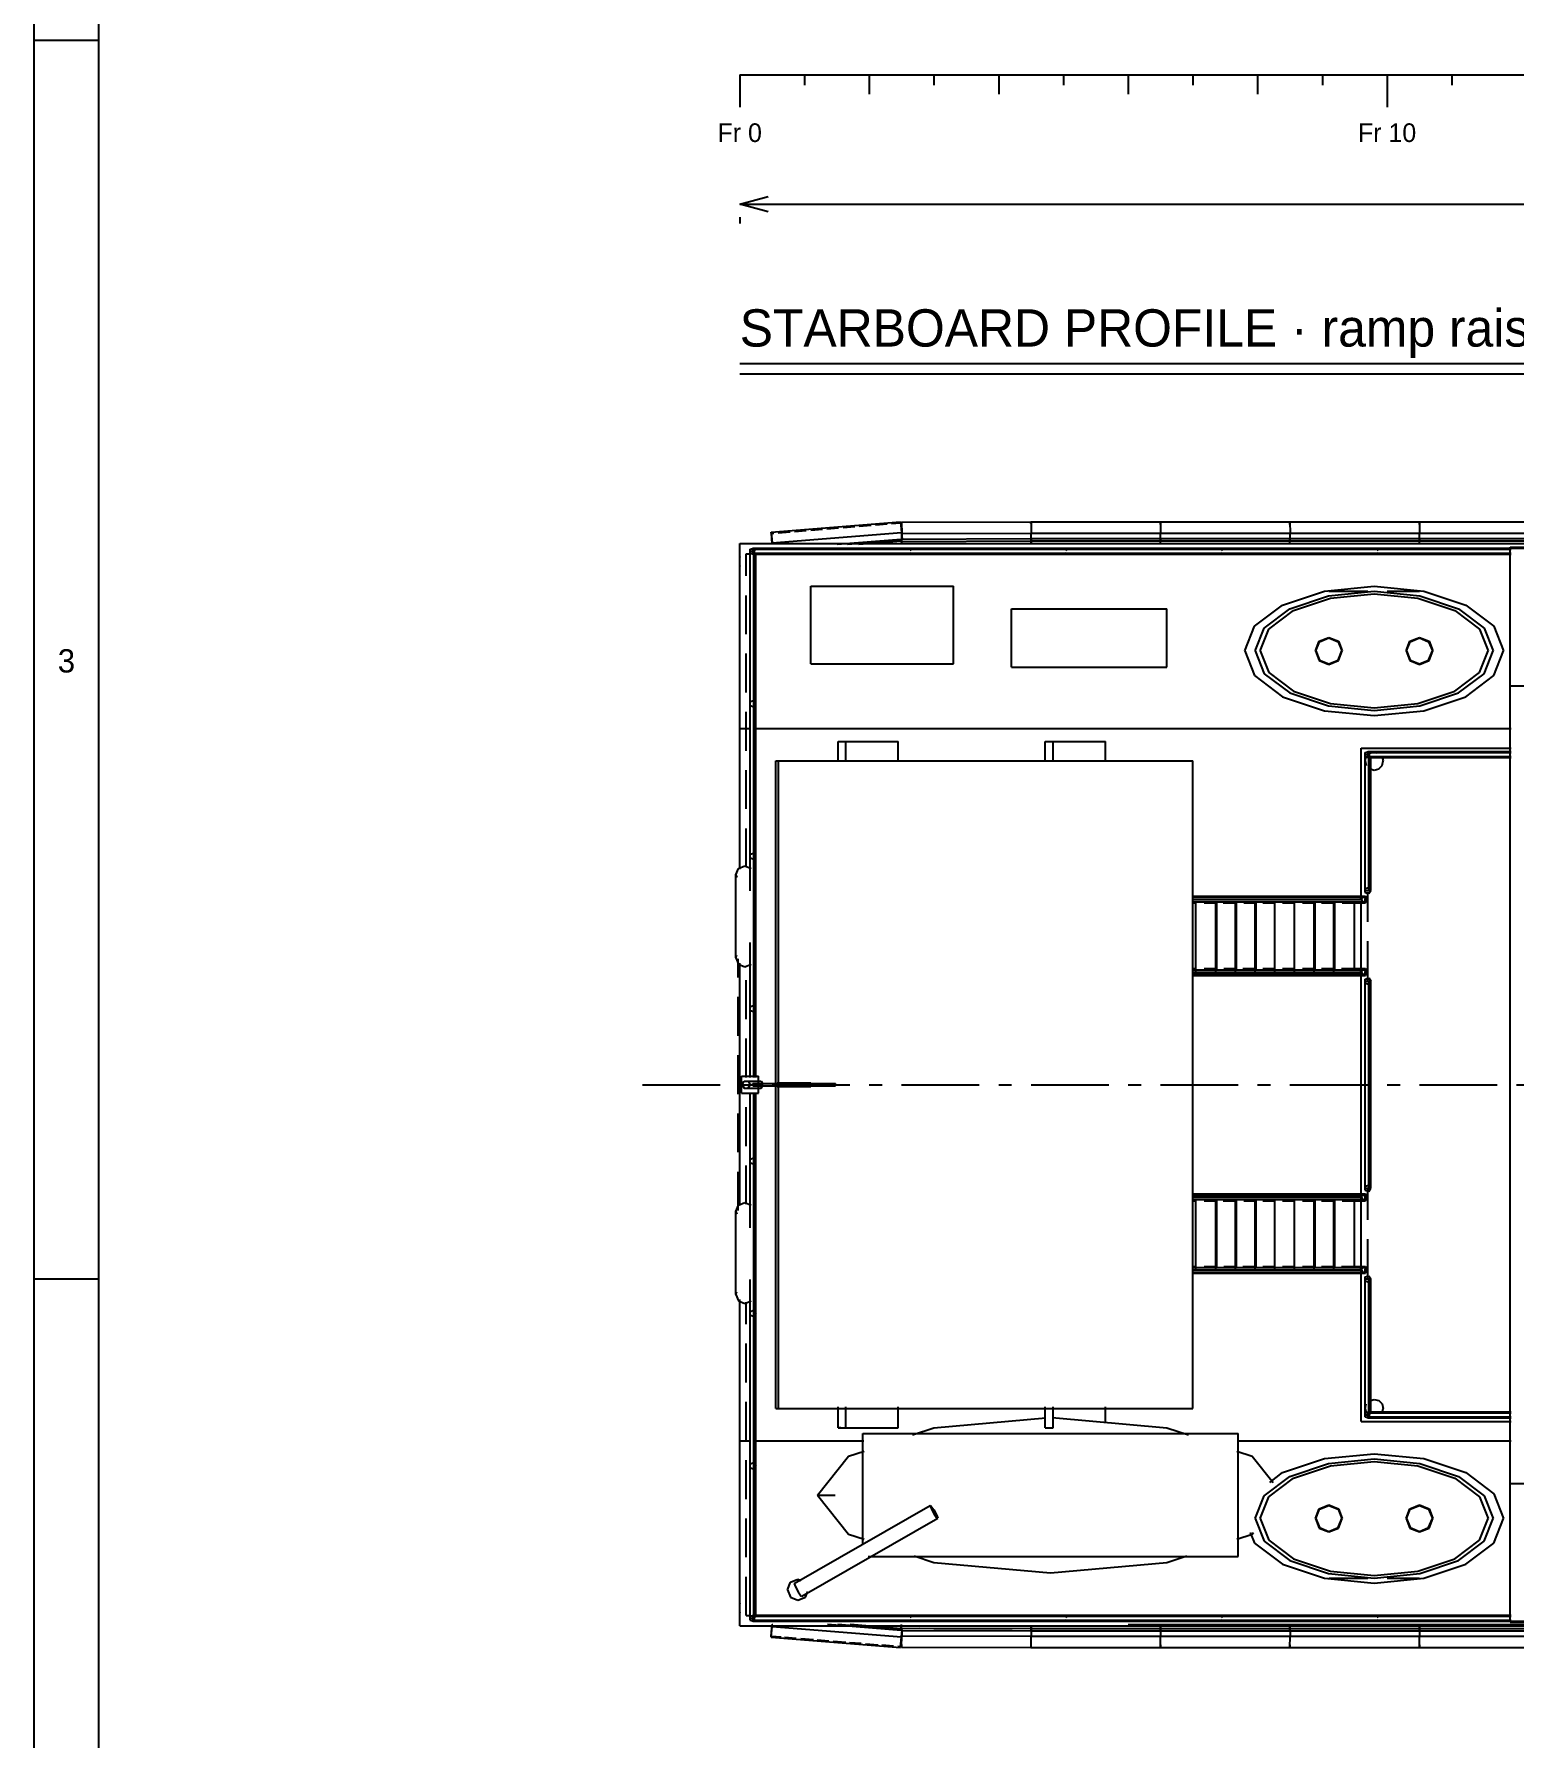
# Model space of a CAD drawing. Extents: x 5 to 836, y 5 to 589.
# Drawn here: x 5 to 119.3, y 261.6 to 393.1 of the extents above; entities that cross this region are included whole.
import ezdxf
from ezdxf.enums import TextEntityAlignment as Align

# ---------------------------------------------------------------- set-up
doc = ezdxf.new("R2010")
doc.units = 0
doc.linetypes.add('CENTER', pattern=[10, 6, -1.5, 1, -1.5])
doc.linetypes.add('DASHED', pattern=[4.5, 3, -1.5])
for name, color, linetype in [('CENTRE', 4, 'CENTER'), ('DETAIL', 8, 'CONTINUOUS'), ('DIM', 3, 'CONTINUOUS'), ('FRAME', 7, 'CONTINUOUS'), ('MARKING', 4, 'DASHED'), ('OUTLINE', 7, 'CONTINUOUS'), ('TEXT', 7, 'CONTINUOUS'), ('THIN', 7, 'CONTINUOUS')]:
    doc.layers.add(name, color=color, linetype=linetype)

msp = doc.modelspace()

# ---------------------------------------------------------------- linework, layer by layer
at = {"layer": 'CENTRE'}
msp.add_line((52, 312), (416, 312), dxfattribs=at)
at = {"layer": 'DETAIL'}
for p, q in [((61.93, 354.67), (71.93, 355.47)), ((69.98, 355.23), (70.89, 355.3)), ((71.23, 355.33), (71.93, 355.39)), ((71.93, 355.39), (71.93, 355.47)), ((71.93, 355.47), (72, 354.65)), ((71.93, 355.39), (71.94, 355.18)), ((71.99, 355.43), (81.99, 355.46)), ((71.99, 355.16), (71.99, 355.43)), ((72, 355.43), (82, 355.47)), ((72, 355.43), (72.01, 354.57)), ((81.99, 355.33), (82, 355.47)), ((81.99, 355.33), (81.99, 355.46)), ((82, 355.47), (82.01, 354.6)), ((82, 355.47), (174.1, 355.47)), ((82, 355.47), (82.01, 354.6)), ((91.99, 355.33), (92, 355.47)), ((92, 355.47), (92.01, 354.6)), ((92, 355.47), (92, 355.33)), ((92, 355.27), (92, 355.47)), ((101.99, 355.33), (102, 355.47)), ((102, 355.47), (102.01, 354.6)), ((102, 355.27), (102, 355.47)), ((111.99, 355.27), (112, 355.47)), ((112, 355.47), (112.01, 354.6)), ((112, 355.47), (112, 355.33)), ((61.93, 354.59), (61.93, 354.67)), ((61.93, 354.67), (62, 353.85)), ((61.93, 354.59), (62.14, 354.6)), ((61.93, 354.59), (61.99, 353.76)), ((62, 353.85), (72, 354.65)), ((62.48, 354.63), (63.39, 354.7)), ((63.73, 354.73), (64.64, 354.8)), ((64.98, 354.83), (65.89, 354.9)), ((66.23, 354.93), (67.14, 355)), ((67.03, 353.73), (71.96, 354.13)), ((67.48, 355.03), (68.39, 355.1)), ((68.71, 353.73), (71.98, 353.99)), ((68.73, 355.13), (69.64, 355.2)), ((71.96, 354.13), (71.97, 354.06)), ((71.96, 354.13), (71.98, 353.99)), ((71.98, 353.99), (72, 353.73)), ((72, 354.65), (72.05, 354.09)), ((72, 354.14), (82, 354.18)), ((72, 354.07), (72, 354.14)), ((72, 354.14), (72, 353.96)), ((72, 353.96), (82, 354)), ((72, 353.96), (72, 353.77)), ((72.01, 354.57), (82.01, 354.6)), ((72.01, 354.04), (72.01, 354.57)), ((82, 354.04), (82, 354.18)), ((82, 354.18), (82, 354)), ((82, 354.04), (82, 354.18)), ((82, 354.18), (151.37, 354.18)), ((82, 354.18), (82, 353.99)), ((82, 354), (82, 353.73)), ((82, 353.88), (82, 354)), ((82, 353.99), (150.88, 353.99)), ((82.01, 354.07), (82.01, 354.6)), ((82.01, 354.6), (174.03, 354.6)), ((82.01, 354.07), (82.01, 354.6)), ((92, 354.04), (92, 354.18)), ((92, 354.18), (92, 353.99)), ((92, 354.18), (92, 354.04)), ((92, 353.73), (92, 353.99)), ((92, 353.88), (92, 353.99)), ((92.01, 354.07), (92.01, 354.6)), ((102, 354.04), (102, 354.18)), ((102, 354.18), (102, 353.99)), ((102, 354.18), (102, 354.04)), ((102, 353.73), (102, 353.99)), ((102, 353.88), (102, 353.99)), ((102.01, 354.07), (102.01, 354.6)), ((112, 354.04), (112, 354.18)), ((112, 354.18), (112, 353.99)), ((112, 354.18), (112, 354.04)), ((112, 353.73), (112, 353.99)), ((112, 353.88), (112, 353.99)), ((112.01, 354.07), (112.01, 354.6)), ((59.5, 328.65), (59.5, 353.8)), ((59.5, 353.8), (133.5, 353.8)), ((60.3, 353.35), (60.58, 353.44)), ((60.3, 326.97), (60.3, 353.35)), ((60.3, 353.2), (60.69, 353.2)), ((60.3, 353.05), (60.58, 352.96)), ((60.5, 353.01), (60.5, 353.44)), ((60.5, 353.44), (151.76, 353.44)), ((60.5, 353.35), (119.08, 353.35)), ((60.5, 353.05), (119.08, 353.05)), ((60.58, 353.44), (60.72, 353.25)), ((60.58, 312.56), (60.58, 353.2)), ((60.58, 352.96), (60.68, 353.1)), ((60.64, 352.96), (119.08, 352.96)), ((60.75, 312.56), (60.75, 353.06)), ((62, 353.85), (62.01, 353.78)), ((72.32, 353.35), (72.6, 353.44)), ((72.32, 353.29), (72.32, 353.35)), ((72.32, 353.05), (72.32, 353.11)), ((72.32, 353.05), (72.6, 352.96)), ((72.6, 353.44), (72.74, 353.25)), ((72.6, 352.96), (72.71, 353.1)), ((84.35, 353.35), (84.63, 353.44)), ((84.35, 353.29), (84.35, 353.35)), ((84.35, 353.05), (84.35, 353.11)), ((84.35, 353.05), (84.63, 352.96)), ((84.63, 353.44), (84.77, 353.25)), ((84.63, 352.96), (84.73, 353.1)), ((96.38, 353.35), (96.66, 353.44)), ((96.38, 353.29), (96.38, 353.35)), ((96.38, 353.05), (96.38, 353.11)), ((96.38, 353.05), (96.66, 352.96)), ((96.66, 353.44), (96.79, 353.25)), ((96.66, 352.96), (96.76, 353.1)), ((108.4, 353.35), (108.68, 353.44)), ((108.4, 353.29), (108.4, 353.35)), ((108.4, 353.05), (108.4, 353.11)), ((108.4, 353.05), (108.68, 352.96)), ((108.68, 353.44), (108.82, 353.25)), ((108.68, 352.96), (108.79, 353.1)), ((119, 353.5), (154.5, 353.5)), ((119, 270.5), (119, 353.5)), ((59.5, 352.1), (59.57, 352.11)), ((65, 344.5), (65, 350.5)), ((76, 344.5), (76, 350.5)), ((101.43, 349.04), (104.67, 350.12)), ((104.67, 350.12), (108.5, 350.5)), ((104.98, 349.75), (108.5, 350.1)), ((108.5, 350.5), (112.33, 350.12)), ((108.5, 350.1), (112.02, 349.75)), ((112.33, 350.12), (115.57, 349.04)), ((80.5, 348.75), (92.5, 348.75)), ((80.5, 344.25), (80.5, 348.75)), ((92.5, 344.25), (92.5, 348.75)), ((99.26, 347.41), (101.43, 349.04)), ((100, 347.26), (101.99, 348.75)), ((101.99, 348.75), (104.98, 349.75)), ((102.28, 348.61), (105.13, 349.57)), ((105.13, 349.57), (108.5, 349.9)), ((108.5, 349.9), (111.87, 349.57)), ((111.87, 349.57), (114.72, 348.61)), ((112.02, 349.75), (115.01, 348.75)), ((115.01, 348.75), (117, 347.26)), ((115.57, 349.04), (117.74, 347.41)), ((98.5, 345.5), (99.26, 347.41)), ((100.37, 347.18), (102.28, 348.61)), ((114.72, 348.61), (116.63, 347.18)), ((117.74, 347.41), (118.5, 345.5)), ((99.3, 345.5), (100, 347.26)), ((99.7, 345.5), (100.37, 347.18)), ((103.96, 345.5), (104.26, 346.24)), ((104, 345.5), (104.29, 346.21)), ((104.26, 346.24), (105, 346.54)), ((104.29, 346.21), (105, 346.5)), ((105, 346.54), (105.74, 346.24)), ((105, 346.5), (105.71, 346.21)), ((105.71, 346.21), (106, 345.5)), ((105.74, 346.24), (106.04, 345.5)), ((110.96, 345.5), (111.26, 346.24)), ((111, 345.5), (111.29, 346.21)), ((111.26, 346.24), (112, 346.54)), ((111.29, 346.21), (112, 346.5)), ((112, 346.54), (112.74, 346.24)), ((112, 346.5), (112.71, 346.21)), ((112.71, 346.21), (113, 345.5)), ((112.74, 346.24), (113.04, 345.5)), ((116.63, 347.18), (117.3, 345.5)), ((117, 347.26), (117.7, 345.5)), ((98.5, 345.5), (99.26, 343.59)), ((99.3, 345.5), (100, 343.74)), ((99.7, 345.5), (100.37, 343.82)), ((103.96, 345.5), (104.26, 344.76)), ((104, 345.5), (104.29, 344.79)), ((104.26, 344.76), (105, 344.46)), ((104.29, 344.79), (105, 344.5)), ((105, 344.5), (105.71, 344.79)), ((105, 344.46), (105.74, 344.76)), ((105.71, 344.79), (106, 345.5)), ((105.74, 344.76), (106.04, 345.5)), ((110.96, 345.5), (111.26, 344.76)), ((111, 345.5), (111.29, 344.79)), ((111.26, 344.76), (112, 344.46)), ((111.29, 344.79), (112, 344.5)), ((112, 344.5), (112.71, 344.79)), ((112, 344.46), (112.74, 344.76)), ((112.71, 344.79), (113, 345.5)), ((112.74, 344.76), (113.04, 345.5)), ((116.63, 343.82), (117.3, 345.5)), ((117, 343.74), (117.7, 345.5)), ((117.74, 343.59), (118.5, 345.5)), ((80.5, 344.25), (92.5, 344.25)), ((99.26, 343.59), (101.43, 341.96)), ((100, 343.74), (101.99, 342.25)), ((100.37, 343.82), (102.28, 342.39)), ((114.72, 342.39), (116.63, 343.82)), ((115.01, 342.25), (117, 343.74)), ((115.57, 341.96), (117.74, 343.59)), ((101.99, 342.25), (104.98, 341.25)), ((102.28, 342.39), (105.13, 341.43)), ((111.87, 341.43), (114.72, 342.39)), ((112.02, 341.25), (115.01, 342.25)), ((119, 342.8), (290.7, 342.8)), ((60.3, 341.58), (60.58, 341.67)), ((60.3, 341.28), (60.58, 341.19)), ((60.58, 341.67), (60.75, 341.43)), ((60.58, 341.19), (60.75, 341.43)), ((101.43, 341.96), (104.67, 340.88)), ((104.67, 340.88), (108.5, 340.5)), ((104.98, 341.25), (108.5, 340.9)), ((105.13, 341.43), (108.5, 341.1)), ((108.5, 341.1), (111.87, 341.43)), ((108.5, 340.9), (112.02, 341.25)), ((108.5, 340.5), (112.33, 340.88)), ((112.33, 340.88), (115.57, 341.96)), ((59.5, 339.5), (60.34, 339.5)), ((60.76, 339.5), (119.09, 339.5)), ((67.1, 338.5), (71.75, 338.5)), ((67.1, 336.96), (67.1, 338.5)), ((67.25, 338.43), (67.25, 338.5)), ((67.7, 336.96), (67.7, 338.5)), ((71.75, 336.96), (71.75, 338.5)), ((83.1, 338.5), (87.75, 338.5)), ((83.1, 336.96), (83.1, 338.5)), ((83.25, 338.43), (83.25, 338.5)), ((83.7, 336.96), (83.7, 338.5)), ((87.75, 336.96), (87.75, 338.5)), ((62.3, 337), (94.5, 337)), ((62.3, 287), (62.3, 337)), ((62.5, 287), (62.5, 337)), ((94.5, 287), (94.5, 337)), ((107.5, 338), (119.08, 338)), ((107.5, 326.38), (107.5, 338)), ((107.8, 337.65), (108.08, 337.74)), ((107.8, 326.85), (107.8, 337.65)), ((107.8, 337.5), (108.19, 337.5)), ((107.8, 337), (107.89, 337.35)), ((107.8, 337.35), (108.08, 337.26)), ((107.8, 337), (107.89, 336.65)), ((108, 337.31), (108, 337.74)), ((108, 337.74), (119.08, 337.74)), ((108, 337.65), (119.08, 337.65)), ((108, 337.35), (119.08, 337.35)), ((108.08, 337.74), (108.22, 337.55)), ((108.08, 327), (108.08, 337.5)), ((108.08, 337.26), (108.18, 337.4)), ((108.14, 337.26), (119.08, 337.26)), ((108.25, 327), (108.25, 337.36)), ((108.27, 337.64), (108.5, 337.7)), ((108.5, 337.7), (108.73, 337.64)), ((109.11, 336.65), (109.2, 337)), ((109.12, 337.29), (109.2, 337)), ((108.21, 336.38), (108.5, 336.3)), ((108.5, 336.3), (108.85, 336.39)), ((108.85, 336.39), (109.11, 336.65)), ((60.3, 329.8), (60.58, 329.89)), ((60.3, 329.51), (60.58, 329.42)), ((60.58, 329.89), (60.75, 329.66)), ((60.58, 329.42), (60.75, 329.66)), ((94.44, 326.56), (107.83, 326.56)), ((94.44, 326.47), (107.79, 326.47)), ((107.47, 326.35), (107.57, 326.56)), ((107.53, 326.3), (107.61, 326.47)), ((107.79, 326.47), (107.87, 326.3)), ((107.8, 327.15), (108.08, 327.24)), ((107.8, 327), (108.25, 327)), ((107.8, 326.85), (108.08, 326.76)), ((107.83, 326.56), (107.96, 326.3)), ((108.08, 327.24), (108.25, 327)), ((108.08, 326.76), (108.25, 327)), ((94.42, 326.3), (107.53, 326.3)), ((94.44, 326.13), (107.79, 326.13)), ((94.44, 326.04), (94.79, 326.04)), ((94.74, 320.77), (94.74, 326.16)), ((95.37, 326.04), (96.39, 326.04)), ((96.26, 320.77), (96.26, 326.16)), ((96.34, 320.84), (96.34, 326.09)), ((96.83, 326.04), (97.88, 326.04)), ((97.78, 320.77), (97.78, 326.16)), ((97.86, 320.84), (97.86, 326.09)), ((98.44, 326.04), (99.39, 326.04)), ((99.3, 320.77), (99.3, 326.16)), ((99.38, 320.84), (99.38, 326.09)), ((99.9, 326.04), (100.88, 326.04)), ((100.82, 320.77), (100.82, 326.16)), ((101.43, 326.04), (102.39, 326.04)), ((102.34, 320.77), (102.34, 326.16)), ((102.97, 326.04), (103.99, 326.04)), ((103.86, 320.77), (103.86, 326.16)), ((103.94, 320.84), (103.94, 326.09)), ((104.43, 326.04), (105.48, 326.04)), ((105.38, 320.77), (105.38, 326.16)), ((105.46, 320.84), (105.46, 326.09)), ((106.04, 326.04), (107.83, 326.04)), ((106.98, 320.84), (106.98, 326.09)), ((107.49, 326.2), (107.57, 326.04)), ((107.5, 320.78), (107.5, 326.17)), ((107.53, 326.3), (107.61, 326.13)), ((107.73, 326.3), (107.87, 326.3)), ((107.79, 326.13), (107.87, 326.3)), ((107.83, 326.04), (107.96, 326.3)), ((60.3, 312.56), (60.3, 322.98)), ((59.5, 302.69), (59.5, 321.38)), ((94.42, 320.7), (107.53, 320.7)), ((94.44, 320.96), (94.79, 320.96)), ((94.44, 320.87), (107.79, 320.87)), ((94.44, 320.53), (107.79, 320.53)), ((94.44, 320.44), (107.83, 320.44)), ((95.37, 320.96), (96.39, 320.96)), ((96.9, 320.96), (97.88, 320.96)), ((98.37, 320.96), (99.39, 320.96)), ((99.9, 320.96), (100.88, 320.96)), ((101.43, 320.96), (102.39, 320.96)), ((102.97, 320.96), (103.99, 320.96)), ((104.43, 320.96), (105.48, 320.96)), ((105.97, 320.96), (107.83, 320.96)), ((107.47, 320.75), (107.57, 320.96)), ((107.49, 320.6), (107.57, 320.44)), ((107.5, 303.36), (107.5, 320.57)), ((107.53, 320.7), (107.61, 320.87)), ((107.53, 320.7), (107.61, 320.53)), ((107.73, 320.7), (107.87, 320.7)), ((107.79, 320.87), (107.87, 320.7)), ((107.79, 320.53), (107.87, 320.7)), ((107.8, 320.15), (108.08, 320.24)), ((107.8, 303.85), (107.8, 320.15)), ((107.8, 320), (108.25, 320)), ((107.8, 319.85), (108.08, 319.76)), ((107.83, 320.96), (107.96, 320.7)), ((107.83, 320.44), (107.96, 320.7)), ((108.08, 320.24), (108.25, 320)), ((108.08, 304), (108.08, 320)), ((108.08, 319.76), (108.25, 320)), ((108.25, 304), (108.25, 320)), ((60.3, 318.03), (60.58, 318.12)), ((60.3, 317.74), (60.58, 317.65)), ((60.58, 318.12), (60.75, 317.89)), ((60.58, 317.65), (60.75, 317.89)), ((59.65, 312.65), (60.95, 312.65)), ((59.65, 311.35), (59.65, 312.65)), ((59.7, 312), (59.85, 312.26)), ((59.7, 312), (59.83, 312)), ((59.7, 312), (59.85, 311.74)), ((59.85, 312.26), (61.15, 312.26)), ((60.15, 312.26), (60.3, 312)), ((60.15, 311.74), (60.3, 312)), ((60.3, 312), (61.3, 312)), ((60.5, 311.9), (60.5, 312.1)), ((60.5, 312.1), (66.9, 312.1)), ((60.5, 311.9), (66.9, 311.9)), ((60.95, 311.35), (60.95, 312.65)), ((61.15, 312.26), (61.3, 312)), ((61.15, 311.74), (61.3, 312)), ((62.4, 312.15), (65, 312.15)), ((66.9, 311.9), (66.9, 312.1)), ((59.65, 311.35), (60.95, 311.35)), ((59.85, 311.74), (61.15, 311.74)), ((60.3, 300.95), (60.3, 311.37)), ((60.58, 270.8), (60.58, 311.37)), ((60.75, 270.87), (60.75, 311.37)), ((62.4, 311.85), (65, 311.85)), ((60.3, 306.26), (60.58, 306.35)), ((60.3, 305.97), (60.58, 305.88)), ((60.58, 306.35), (60.75, 306.11)), ((60.58, 305.88), (60.75, 306.11)), ((107.8, 304.15), (108.08, 304.24)), ((107.8, 304), (108.25, 304)), ((108.08, 304.24), (108.25, 304)), ((108.08, 303.76), (108.25, 304)), ((94.42, 303.3), (107.53, 303.3)), ((94.44, 303.56), (107.83, 303.56)), ((94.44, 303.47), (107.79, 303.47)), ((94.44, 303.13), (107.79, 303.13)), ((94.44, 303.04), (94.79, 303.04)), ((94.74, 297.77), (94.74, 303.16)), ((95.37, 303.04), (96.39, 303.04)), ((96.26, 297.77), (96.26, 303.16)), ((96.34, 297.84), (96.34, 303.09)), ((96.83, 303.04), (97.88, 303.04)), ((97.78, 297.77), (97.78, 303.16)), ((97.86, 297.84), (97.86, 303.09)), ((98.44, 303.04), (99.39, 303.04)), ((99.3, 297.77), (99.3, 303.16)), ((99.38, 297.84), (99.38, 303.09)), ((99.9, 303.04), (100.88, 303.04)), ((100.82, 297.77), (100.82, 303.16)), ((101.43, 303.04), (102.39, 303.04)), ((102.34, 297.77), (102.34, 303.16)), ((102.97, 303.04), (103.99, 303.04)), ((103.86, 297.77), (103.86, 303.16)), ((103.94, 297.84), (103.94, 303.09)), ((104.43, 303.04), (105.48, 303.04)), ((105.38, 297.77), (105.38, 303.16)), ((105.46, 297.84), (105.46, 303.09)), ((106.04, 303.04), (107.83, 303.04)), ((106.98, 297.84), (106.98, 303.09)), ((107.47, 303.35), (107.57, 303.56)), ((107.49, 303.2), (107.57, 303.04)), ((107.5, 297.76), (107.5, 303.22)), ((107.53, 303.3), (107.61, 303.47)), ((107.53, 303.3), (107.61, 303.13)), ((107.73, 303.3), (107.87, 303.3)), ((107.79, 303.47), (107.87, 303.3)), ((107.79, 303.13), (107.87, 303.3)), ((107.8, 303.85), (108.08, 303.76)), ((107.83, 303.56), (107.96, 303.3)), ((107.83, 303.04), (107.96, 303.3)), ((94.42, 297.7), (107.53, 297.7)), ((94.44, 297.96), (94.79, 297.96)), ((94.44, 297.87), (107.79, 297.87)), ((94.44, 297.53), (107.79, 297.53)), ((94.44, 297.44), (107.83, 297.44)), ((95.37, 297.96), (96.39, 297.96)), ((96.9, 297.96), (97.88, 297.96)), ((98.37, 297.96), (99.39, 297.96)), ((99.9, 297.96), (100.88, 297.96)), ((101.43, 297.96), (102.39, 297.96)), ((102.97, 297.96), (103.99, 297.96)), ((104.43, 297.96), (105.48, 297.96)), ((105.97, 297.96), (107.83, 297.96)), ((107.47, 297.75), (107.57, 297.96)), ((107.49, 297.6), (107.57, 297.44)), ((107.5, 286), (107.5, 297.62)), ((107.53, 297.7), (107.61, 297.87)), ((107.53, 297.7), (107.61, 297.53)), ((107.73, 297.7), (107.87, 297.7)), ((107.79, 297.87), (107.87, 297.7)), ((107.79, 297.53), (107.87, 297.7)), ((107.83, 297.96), (107.96, 297.7)), ((107.83, 297.44), (107.96, 297.7)), ((60.3, 270.65), (60.3, 296.96)), ((107.8, 297.15), (108.08, 297.24)), ((107.8, 286.35), (107.8, 297.15)), ((107.8, 297), (108.25, 297)), ((107.8, 296.85), (108.08, 296.76)), ((108.08, 297.24), (108.25, 297)), ((108.08, 286.5), (108.08, 297)), ((108.08, 296.76), (108.25, 297)), ((108.25, 286.57), (108.25, 297)), ((59.5, 270.2), (59.5, 295.42)), ((60.3, 294.49), (60.58, 294.58)), ((60.3, 294.2), (60.58, 294.11)), ((60.58, 294.58), (60.75, 294.34)), ((60.58, 294.11), (60.75, 294.34)), ((62.3, 287), (94.5, 287)), ((67.1, 285.5), (67.1, 287.11)), ((67.7, 285.5), (67.7, 287.11)), ((71.75, 285.5), (71.75, 287.11)), ((83.1, 285.5), (83.1, 287.11)), ((83.7, 285.5), (83.7, 287.11)), ((87.75, 285.85), (87.75, 287.11)), ((107.8, 287), (107.89, 287.35)), ((107.8, 287), (107.89, 286.65)), ((108.21, 287.62), (108.5, 287.7)), ((108.5, 287.7), (108.85, 287.61)), ((108.85, 287.61), (109.11, 287.35)), ((109.11, 287.35), (109.2, 287)), ((109.11, 286.65), (109.2, 287)), ((67.25, 285.5), (67.25, 285.57)), ((107.5, 286), (119.08, 286)), ((107.8, 286.65), (108.08, 286.74)), ((107.8, 286.5), (108.19, 286.5)), ((107.8, 286.35), (108.08, 286.26)), ((108, 286.26), (108, 286.69)), ((108, 286.65), (119.08, 286.65)), ((108, 286.35), (119.08, 286.35)), ((108, 286.26), (119.08, 286.26)), ((108.08, 286.74), (108.22, 286.55)), ((108.08, 286.26), (108.18, 286.4)), ((108.14, 286.74), (119.08, 286.74)), ((108.44, 286.32), (108.5, 286.3)), ((108.5, 286.3), (108.56, 286.32)), ((59.5, 284.5), (60.34, 284.5)), ((60.76, 284.5), (69.09, 284.5)), ((67.1, 285.5), (71.75, 285.5)), ((69, 285.05), (98, 285.05)), ((69, 276.46), (69, 285.05)), ((83.1, 285.5), (83.7, 285.5)), ((97.93, 284.5), (119.09, 284.5)), ((98, 275.55), (98, 285.05)), ((65.5, 280.3), (67.91, 283.3)), ((99.09, 283.3), (100.71, 281.28)), ((101.43, 282.04), (104.67, 283.12)), ((104.67, 283.12), (108.5, 283.5)), ((104.98, 282.75), (108.5, 283.1)), ((108.5, 283.5), (112.33, 283.12)), ((108.5, 283.1), (112.02, 282.75)), ((112.33, 283.12), (115.57, 282.04)), ((60.3, 282.72), (60.58, 282.81)), ((60.3, 282.42), (60.58, 282.33)), ((60.58, 282.81), (60.75, 282.57)), ((60.58, 282.33), (60.75, 282.57)), ((100, 280.26), (101.99, 281.75)), ((100.37, 280.18), (102.28, 281.61)), ((100.43, 281.29), (101.43, 282.04)), ((101.99, 281.75), (104.98, 282.75)), ((102.28, 281.61), (105.13, 282.57)), ((105.13, 282.57), (108.5, 282.9)), ((108.5, 282.9), (111.87, 282.57)), ((111.87, 282.57), (114.72, 281.61)), ((112.02, 282.75), (115.01, 281.75)), ((114.72, 281.61), (116.63, 280.18)), ((115.01, 281.75), (117, 280.26)), ((115.57, 282.04), (117.74, 280.41)), ((65.5, 280.3), (66.87, 280.3)), ((65.5, 280.3), (67.91, 277.3)), ((117.74, 280.41), (118.5, 278.5)), ((119, 281.2), (290.7, 281.2)), ((74.2, 279.49), (74.27, 279.47)), ((74.2, 279.49), (74.3, 279.23)), ((74.27, 279.47), (74.48, 279.17)), ((74.3, 279.23), (74.52, 278.83)), ((74.48, 279.17), (74.7, 278.77)), ((99.3, 278.5), (100, 280.26)), ((99.7, 278.5), (100.37, 280.18)), ((103.96, 278.5), (104.26, 279.24)), ((104, 278.5), (104.29, 279.21)), ((104.26, 279.24), (105, 279.54)), ((104.29, 279.21), (105, 279.5)), ((105, 279.54), (105.74, 279.24)), ((105, 279.5), (105.71, 279.21)), ((105.71, 279.21), (106, 278.5)), ((105.74, 279.24), (106.04, 278.5)), ((110.96, 278.5), (111.26, 279.24)), ((111, 278.5), (111.29, 279.21)), ((111.26, 279.24), (112, 279.54)), ((111.29, 279.21), (112, 279.5)), ((112, 279.54), (112.74, 279.24)), ((112, 279.5), (112.71, 279.21)), ((112.71, 279.21), (113, 278.5)), ((112.74, 279.24), (113.04, 278.5)), ((116.63, 280.18), (117.3, 278.5)), ((117, 280.26), (117.7, 278.5)), ((74.52, 278.83), (74.73, 278.53)), ((74.7, 278.77), (74.8, 278.51)), ((74.73, 278.53), (74.8, 278.51)), ((99.3, 278.5), (100, 276.74)), ((99.7, 278.5), (100.37, 276.82)), ((103.96, 278.5), (104.26, 277.76)), ((104, 278.5), (104.29, 277.79)), ((104.26, 277.76), (105, 277.46)), ((104.29, 277.79), (105, 277.5)), ((105, 277.5), (105.71, 277.79)), ((105, 277.46), (105.74, 277.76)), ((105.71, 277.79), (106, 278.5)), ((105.74, 277.76), (106.04, 278.5)), ((110.96, 278.5), (111.26, 277.76)), ((111, 278.5), (111.29, 277.79)), ((111.26, 277.76), (112, 277.46)), ((111.29, 277.79), (112, 277.5)), ((112, 277.5), (112.71, 277.79)), ((112, 277.46), (112.74, 277.76)), ((112.71, 277.79), (113, 278.5)), ((112.74, 277.76), (113.04, 278.5)), ((116.63, 276.82), (117.3, 278.5)), ((117, 276.74), (117.7, 278.5)), ((117.74, 276.59), (118.5, 278.5)), ((98.93, 277.42), (99.26, 276.59)), ((99.09, 277.3), (99.18, 277.41)), ((99.26, 276.59), (101.43, 274.96)), ((100, 276.74), (101.99, 275.25)), ((100.37, 276.82), (102.28, 275.39)), ((114.72, 275.39), (116.63, 276.82)), ((115.01, 275.25), (117, 276.74)), ((115.57, 274.96), (117.74, 276.59)), ((69.42, 275.55), (98, 275.55)), ((101.99, 275.25), (104.98, 274.25)), ((102.28, 275.39), (105.13, 274.43)), ((111.87, 274.43), (114.72, 275.39)), ((112.02, 274.25), (115.01, 275.25)), ((63.43, 273.57), (64, 273.8)), ((64, 273.8), (64.25, 273.7)), ((101.43, 274.96), (104.67, 273.88)), ((104.67, 273.88), (108.5, 273.5)), ((104.98, 274.25), (108.5, 273.9)), ((105.13, 274.43), (108.5, 274.1)), ((108.5, 274.1), (111.87, 274.43)), ((108.5, 273.9), (112.02, 274.25)), ((108.5, 273.5), (112.33, 273.88)), ((112.33, 273.88), (115.57, 274.96)), ((63.2, 273), (63.43, 273.57)), ((63.2, 273), (63.43, 272.43)), ((63.43, 272.43), (64, 272.2)), ((63.7, 273.49), (63.73, 273.48)), ((63.7, 273.49), (63.8, 273.23)), ((63.8, 273.23), (64.02, 272.83)), ((64, 272.2), (64.57, 272.43)), ((64.02, 272.83), (64.23, 272.53)), ((64.23, 272.53), (64.3, 272.51)), ((64.57, 272.43), (64.75, 272.87)), ((59.5, 271.9), (59.57, 271.89)), ((59.5, 270.2), (133.5, 270.2)), ((60.3, 270.95), (60.58, 271.04)), ((60.3, 270.8), (60.69, 270.8)), ((60.3, 270.65), (60.58, 270.56)), ((60.5, 270.56), (60.5, 270.99)), ((60.5, 270.95), (119.08, 270.95)), ((60.5, 270.65), (119.08, 270.65)), ((60.5, 270.56), (151.76, 270.56)), ((60.58, 271.04), (60.72, 270.85)), ((60.58, 270.56), (60.68, 270.7)), ((60.64, 271.04), (119.08, 271.04)), ((61.93, 269.41), (62, 270.31)), ((61.93, 269.33), (62, 270.15)), ((62, 270.31), (62.06, 270.31)), ((62, 270.15), (62.01, 270.29)), ((62, 270.15), (72, 269.35)), ((66.27, 270.33), (71.96, 269.87)), ((68.02, 270.33), (71.98, 270.01)), ((71.96, 269.87), (71.98, 270.01)), ((71.96, 269.87), (71.97, 270)), ((71.98, 270.01), (72, 270.27)), ((72, 270.04), (72, 270.3)), ((72, 270.04), (82, 270)), ((72, 269.86), (72, 270.04)), ((72, 269.99), (72, 269.86)), ((72, 269.35), (72.05, 269.91)), ((72, 269.86), (82, 269.82)), ((72.01, 269.9), (72.01, 269.43)), ((72.32, 270.95), (72.6, 271.04)), ((72.32, 270.89), (72.32, 270.95)), ((72.32, 270.65), (72.32, 270.71)), ((72.32, 270.65), (72.6, 270.56)), ((72.6, 271.04), (72.74, 270.85)), ((72.6, 270.56), (72.71, 270.7)), ((82, 270), (82, 270.27)), ((82, 270.12), (82, 270)), ((82, 270.01), (150.95, 270.01)), ((82, 269.82), (82, 270.01)), ((82, 269.82), (82, 270)), ((82, 269.89), (82, 269.82)), ((82, 269.89), (82, 269.82)), ((82, 269.82), (174.1, 269.82)), ((82.01, 269.87), (82.01, 269.4)), ((82.01, 269.86), (82.01, 269.4)), ((84.35, 270.95), (84.63, 271.04)), ((84.35, 270.89), (84.35, 270.95)), ((84.35, 270.65), (84.35, 270.71)), ((84.35, 270.65), (84.63, 270.56)), ((84.63, 271.04), (84.77, 270.85)), ((84.63, 270.56), (84.73, 270.7)), ((89.5, 270.3), (151.59, 270.3)), ((92, 270.01), (92, 270.27)), ((92, 270.12), (92, 270.01)), ((92, 269.82), (92, 270.03)), ((92, 269.82), (92, 270.01)), ((92, 269.89), (92, 269.82)), ((92.01, 269.87), (92.01, 269.4)), ((96.38, 270.95), (96.66, 271.04)), ((96.38, 270.89), (96.38, 270.95)), ((96.38, 270.65), (96.38, 270.71)), ((96.38, 270.65), (96.66, 270.56)), ((96.66, 271.04), (96.79, 270.85)), ((96.66, 270.56), (96.76, 270.7)), ((102, 270.01), (102, 270.27)), ((102, 270.12), (102, 270.01)), ((102, 269.82), (102, 270.03)), ((102, 269.82), (102, 270.01)), ((102, 269.89), (102, 269.82)), ((102.01, 269.87), (102.01, 269.4)), ((108.4, 270.95), (108.68, 271.04)), ((108.4, 270.89), (108.4, 270.95)), ((108.4, 270.65), (108.4, 270.71)), ((108.4, 270.65), (108.68, 270.56)), ((108.68, 271.04), (108.82, 270.85)), ((108.68, 270.56), (108.79, 270.7)), ((112, 270.01), (112, 270.27)), ((112, 270.12), (112, 270.01)), ((112, 269.82), (112, 270.03)), ((112, 269.82), (112, 270.01)), ((112, 269.89), (112, 269.82)), ((112.01, 269.87), (112.01, 269.4)), ((119, 270.5), (154.5, 270.5)), ((61.93, 269.41), (61.93, 269.33)), ((61.93, 269.41), (62.69, 269.35)), ((61.93, 269.33), (71.93, 268.53)), ((62.97, 269.33), (63.87, 269.26)), ((64.22, 269.23), (65.19, 269.15)), ((65.47, 269.13), (66.37, 269.06)), ((66.72, 269.03), (67.69, 268.95)), ((67.97, 268.93), (68.87, 268.86)), ((69.22, 268.83), (70.19, 268.75)), ((70.47, 268.73), (71.37, 268.66)), ((71.72, 268.63), (71.93, 268.61)), ((71.93, 268.53), (72, 269.35)), ((71.93, 268.61), (71.94, 268.82)), ((71.93, 268.61), (71.93, 268.53)), ((71.99, 268.77), (71.99, 268.57)), ((71.99, 268.57), (81.99, 268.54)), ((72, 268.57), (72.01, 269.43)), ((72, 268.57), (82, 268.53)), ((72.01, 269.43), (82.01, 269.4)), ((81.99, 268.6), (81.99, 268.54)), ((81.99, 268.6), (82, 268.53)), ((82, 268.53), (82.01, 269.4)), ((82, 268.53), (82.01, 269.4)), ((82, 268.53), (174.1, 268.53)), ((82.01, 269.4), (174.03, 269.4)), ((91.99, 268.6), (92, 268.53)), ((92, 268.53), (92.01, 269.4)), ((92, 268.73), (92, 268.53)), ((92, 268.53), (92, 268.6)), ((102, 268.53), (102.01, 269.4)), ((102, 268.73), (102, 268.53)), ((102, 268.6), (102, 268.53)), ((111.99, 268.73), (112, 268.53)), ((112, 268.53), (112.01, 269.4)), ((112, 268.53), (112, 268.6))]:
    msp.add_line(p, q, dxfattribs=at)
at = {"layer": 'DIM'}
for p, q in [((59.5, 380), (61.7, 380.6)), ((59.5, 380), (404.5, 380)), ((61.7, 379.4), (59.5, 380)), ((59.5, 379), (59.5, 378.5))]:
    msp.add_line(p, q, dxfattribs=at)
at = {"layer": 'FRAME'}
msp.add_line((10, 10), (10, 584), dxfattribs=at)
at = {"layer": 'MARKING'}
for p, q in [((60, 353), (60.35, 353)), ((60, 328.79), (60, 353)), ((60.77, 353), (119.08, 353)), ((105, 350.1), (112, 350.1)), ((108, 320.08), (108, 326.87)), ((59.37, 302.28), (59.37, 321.72)), ((60, 312.56), (60, 321.17)), ((60, 302.76), (60, 311.37)), ((108, 297.06), (108, 303.92)), ((60, 271), (60, 295.21)), ((105, 273.9), (112, 273.9)), ((60, 271), (60.35, 271)), ((60.77, 271), (119.08, 271))]:
    msp.add_line(p, q, dxfattribs=at)
at = {"layer": 'OUTLINE'}
for p, q in [((59.5, 352.8), (59.57, 352.81)), ((59.5, 328.66), (59.5, 352.8)), ((67.83, 353.73), (69.5, 353.87)), ((69.5, 353.87), (70.75, 353.9)), ((59.5, 352.1), (59.57, 352.11)), ((65, 350.5), (76, 350.5)), ((65, 344.5), (76, 344.5)), ((59.2, 328.2), (59.41, 328.69)), ((59.2, 328.2), (59.28, 328.01)), ((59.2, 321.8), (59.2, 328.2)), ((59.41, 328.69), (59.9, 328.9)), ((59.9, 328.9), (60.39, 328.69)), ((60.6, 323.14), (60.6, 326.86)), ((59.2, 321.8), (59.28, 321.99)), ((59.2, 321.8), (59.41, 321.31)), ((59.41, 321.31), (59.9, 321.1)), ((59.5, 302.69), (59.5, 321.38)), ((59.9, 321.1), (60.39, 321.31)), ((62.4, 311.85), (62.4, 312.15)), ((65, 311.85), (65, 312.15)), ((59.2, 302.2), (59.41, 302.69)), ((59.41, 302.69), (59.9, 302.9)), ((59.9, 302.9), (60.39, 302.69)), ((59.2, 295.8), (59.2, 302.2)), ((59.2, 302.2), (59.28, 302.01)), ((60.6, 297.14), (60.6, 300.86)), ((59.2, 295.8), (59.28, 295.99)), ((59.2, 295.8), (59.41, 295.31)), ((59.41, 295.31), (59.9, 295.1)), ((59.5, 271.2), (59.5, 295.41)), ((59.9, 295.1), (60.39, 295.31)), ((74.5, 285.5), (83.15, 286.27)), ((83.64, 286.29), (92.5, 285.5)), ((72.85, 284.95), (74.5, 285.5)), ((92.5, 285.5), (94.15, 284.95)), ((67.91, 283.3), (69.1, 283.7)), ((97.9, 283.7), (99.09, 283.3)), ((63.7, 273.49), (74.2, 279.49)), ((64.3, 272.51), (74.8, 278.51)), ((67.91, 277.3), (69.1, 276.9)), ((97.9, 276.9), (99.09, 277.3)), ((72.98, 275.61), (74.5, 275.1)), ((74.5, 275.1), (83.5, 274.3)), ((83.5, 274.3), (92.5, 275.1)), ((92.5, 275.1), (94.02, 275.61)), ((59.5, 271.9), (59.57, 271.89)), ((59.5, 271.2), (59.57, 271.19)), ((67.07, 270.33), (69.5, 270.13)), ((69.5, 270.13), (71.24, 270.09)), ((73.39, 270.03), (74.5, 270)), ((74.5, 270), (80.54, 270))]:
    msp.add_line(p, q, dxfattribs=at)
at = {"layer": 'THIN'}
for p, q in [((5, 5), (5, 589)), ((5, 392.67), (10, 392.67)), ((59.5, 390), (59.5, 387.5)), ((59.5, 390), (404.5, 390)), ((64.5, 390), (64.5, 389.2)), ((69.5, 390), (69.5, 388.5)), ((74.5, 390), (74.5, 389.2)), ((79.5, 390), (79.5, 388.5)), ((84.5, 390), (84.5, 389.2)), ((89.5, 390), (89.5, 388.5)), ((94.5, 390), (94.5, 389.2)), ((99.5, 390), (99.5, 388.5)), ((104.5, 390), (104.5, 389.2)), ((109.5, 390), (109.5, 387.5)), ((114.5, 390), (114.5, 389.2)), ((59.5, 367.7), (147.02, 367.7)), ((59.5, 366.9), (147.02, 366.9)), ((5, 297), (10, 297))]:
    msp.add_line(p, q, dxfattribs=at)

# ---------------------------------------------------------------- texts
at = {"layer": 'TEXT'}
for s, height, p in [('Fr 0', 1.44, (59.5, 384.8)), ('Fr 10', 1.44, (109.5, 384.8)), ('3', 1.8, (7.5, 343.83))]:
    msp.add_text(s, height=height, dxfattribs=at).set_placement(p, align=Align.CENTER)
msp.add_text('STARBOARD PROFILE · ramp raised, at sea', height=2.88, dxfattribs=at).set_placement((59.5, 369))

doc.saveas('drawing.dxf')
